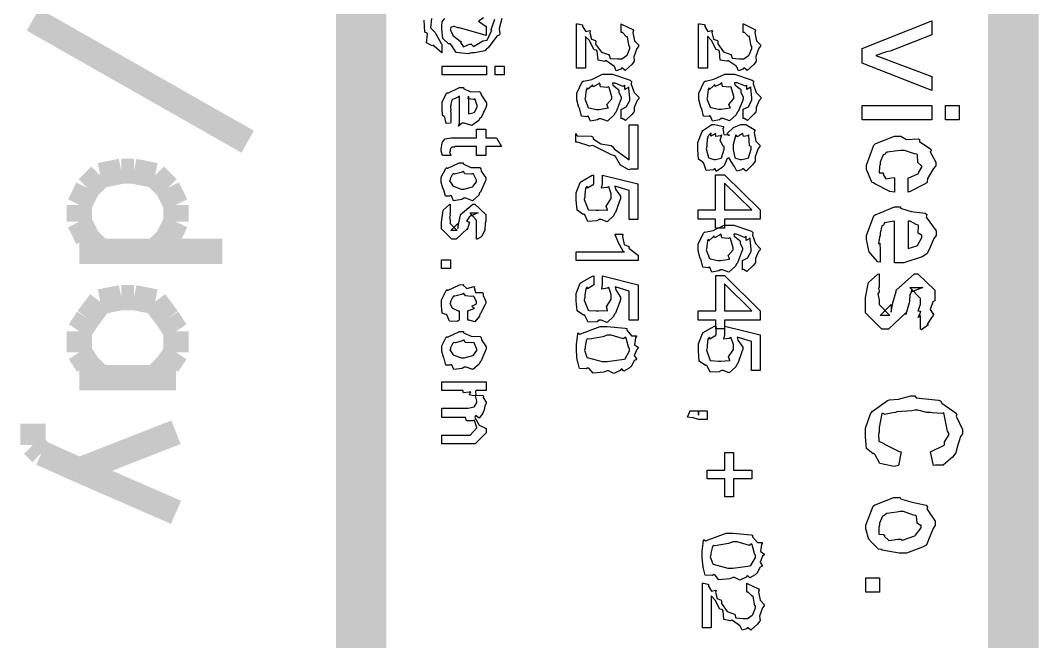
# Model space of a CAD drawing. Extents: x 0.1 to 11.6, y 0.3 to 16.3.
# Drawn here: x 1.46 to 1.8634, y 0.7971 to 1.043 of the extents above; entities that cross this region are included whole.
import ezdxf

# ---------------------------------------------------------------- set-up
doc = ezdxf.new("R2010")
doc.units = 0
doc.layers.get('0').update_dxf_attribs({"linetype": 'CONTINUOUS'})

msp = doc.modelspace()

# ---------------------------------------------------------------- linework, layer by layer
at = {"color": 0}
for points, const_width in [([(1.595, 0.520019), (1.595, 4.17665)], 0.02), ([(1.85335, 0.501682), (1.85335, 4.17665)], 0.02), ([(1.55003, 0.995008), (1.465, 1.04335)], 0.01), ([(1.5, 0.983344), (1.49164, 0.981663)], 0.01), ([(1.50499, 0.983344), (1.5, 0.983344)], 0.01), ([(1.51335, 0.981663), (1.50499, 0.983344)], 0.01), ([(1.49164, 0.981663), (1.48665, 0.976671)], 0.01), ([(1.51833, 0.976671), (1.51335, 0.981663)], 0.01), ([(1.48665, 0.976671), (1.48335, 0.969997)], 0.01), ([(1.52165, 0.969997), (1.51833, 0.976671)], 0.01), ([(1.48335, 0.969997), (1.48335, 0.963325)], 0.01), ([(1.52165, 0.963325), (1.52165, 0.969997)], 0.01), ([(1.48335, 0.963325), (1.48665, 0.956651)], 0.01), ([(1.51833, 0.956651), (1.52165, 0.963325)], 0.01), ([(1.48665, 0.956651), (1.49164, 0.95166)], 0.01), ([(1.51335, 0.95166), (1.51833, 0.956651)], 0.01), ([(1.53999, 0.95166), (1.48335, 0.95166)], 0.01), ([(1.49164, 0.93164), (1.48665, 0.925022)], 0.01), ([(1.5, 0.933322), (1.49164, 0.93164)], 0.01), ([(1.50499, 0.933322), (1.5, 0.933322)], 0.01), ([(1.51335, 0.93164), (1.50499, 0.933322)], 0.01), ([(1.51833, 0.925022), (1.51335, 0.93164)], 0.01), ([(1.48665, 0.925022), (1.48335, 0.919976)], 0.01), ([(1.52165, 0.919976), (1.51833, 0.925022)], 0.01), ([(1.48335, 0.919976), (1.48335, 0.911675)], 0.01), ([(1.52165, 0.911675), (1.52165, 0.919976)], 0.01), ([(1.48335, 0.911675), (1.48665, 0.906685)], 0.01), ([(1.51833, 0.906685), (1.52165, 0.911675)], 0.01), ([(1.48665, 0.906685), (1.49164, 0.901639)], 0.01), ([(1.51335, 0.901639), (1.51833, 0.906685)], 0.01), ([(1.52165, 0.901639), (1.48335, 0.901639)], 0.01), ([(1.465, 0.875), (1.465, 0.883356)], 0.01), ([(1.52165, 0.879992), (1.48335, 0.865018)], 0.01), ([(1.46832, 0.87169), (1.465, 0.875)], 0.01), ([(1.48335, 0.865018), (1.46832, 0.87169)], 0.01), ([(1.52165, 0.848307), (1.48335, 0.865018)], 0.01)]:
    msp.add_lwpolyline(points, dxfattribs=dict(at, const_width=const_width))
for points in [[(1.62283, 1.04378), (1.62244, 1.04004), (1.62435, 1.03825), (1.62457, 1.03776), (1.62451, 1.03776), (1.62668, 1.03385), (1.62696, 1.03364), (1.62696, 1.03017), (1.62696, 1.03017), (1.62392, 1.03288), (1.62369, 1.0332), (1.62315, 1.03299), (1.62082, 1.03418), (1.62121, 1.03754), (1.6211, 1.03798), (1.62022, 1.03841), (1.62001, 1.04313)], [(1.65076, 1.04373), (1.64968, 1.03988), (1.64996, 1.03782), (1.64974, 1.03733), (1.64871, 1.03678), (1.64529, 1.03223), (1.64475, 1.0319), (1.64393, 1.03093), (1.63997, 1.03017), (1.63867, 1.03017), (1.63732, 1.02979), (1.63265, 1.03028), (1.63081, 1.03326), (1.63021, 1.03385), (1.62978, 1.03369), (1.62733, 1.03586), (1.62696, 1.03961), (1.62696, 1.0408), (1.62696, 1.0408), (1.62711, 1.04264), (1.62717, 1.04275), (1.62717, 1.04275), (1.62815, 1.04378)], [(1.64339, 1.04411), (1.64171, 1.04286), (1.6415, 1.04275), (1.64453, 1.04058), (1.64453, 1.03711), (1.6339, 1.04015), (1.63331, 1.04009), (1.63194, 1.04058), (1.63151, 1.04058), (1.63129, 1.04047), (1.63069, 1.04042), (1.63064, 1.04037), (1.63049, 1.04026), (1.63043, 1.03972), (1.63043, 1.0395), (1.63026, 1.03933), (1.63113, 1.03754), (1.63129, 1.03733), (1.63118, 1.03716), (1.63422, 1.03488), (1.63456, 1.03472), (1.63439, 1.03429), (1.63558, 1.03255), (1.63786, 1.03364), (1.63867, 1.03364), (1.63861, 1.03358), (1.63949, 1.03272), (1.64285, 1.03472), (1.64324, 1.03494), (1.64324, 1.03494), (1.64486, 1.03521), (1.64649, 1.03863), (1.64671, 1.03906), (1.64643, 1.03939), (1.648, 1.04357)]]:
    msp.add_lwpolyline(points, dxfattribs=at)
for points in [[(1.68381, 1.02409), (1.68033, 1.02409), (1.68033, 1.04167), (1.68093, 1.04167), (1.68251, 1.04134), (1.68272, 1.04123), (1.68272, 1.04058), (1.68403, 1.03858), (1.6856, 1.03901), (1.68576, 1.03885), (1.6856, 1.03814), (1.68625, 1.03559), (1.68782, 1.03505), (1.68793, 1.03472), (1.68788, 1.03369), (1.69015, 1.03049), (1.69303, 1.02952), (1.69336, 1.0293), (1.69325, 1.0293), (1.69357, 1.028), (1.6965, 1.02778), (1.69749, 1.02778), (1.69819, 1.02778), (1.70008, 1.02908), (1.70031, 1.0293), (1.70031, 1.0293), (1.70139, 1.0319), (1.70139, 1.03277), (1.70111, 1.03277), (1.70047, 1.03646), (1.70031, 1.03668), (1.70008, 1.03657), (1.69846, 1.0382), (1.69792, 1.0382), (1.69792, 1.04167), (1.69814, 1.04161), (1.70258, 1.03944), (1.7029, 1.03906), (1.70264, 1.0382), (1.70324, 1.03494), (1.70486, 1.03331), (1.70486, 1.03277), (1.70415, 1.03196), (1.70301, 1.02865), (1.70318, 1.02686), (1.7029, 1.02648), (1.70221, 1.02556), (1.6996, 1.02317), (1.69846, 1.02409), (1.69814, 1.02409), (1.69781, 1.02371), (1.69607, 1.02306), (1.69532, 1.02485), (1.6951, 1.02496), (1.6951, 1.02496), (1.69233, 1.02691), (1.69206, 1.02713), (1.69151, 1.0268), (1.68881, 1.02729), (1.68853, 1.03082), (1.68815, 1.03125), (1.68728, 1.03141), (1.68544, 1.03499), (1.68533, 1.03516), (1.68528, 1.03516), (1.68392, 1.03657), (1.68381, 1.03668), (1.68381, 1.02409)], [(1.73215, 1.02414), (1.72868, 1.02414), (1.72868, 1.04172), (1.72928, 1.04172), (1.73085, 1.04139), (1.73107, 1.04128), (1.73107, 1.04063), (1.73236, 1.03863), (1.73394, 1.03906), (1.7341, 1.0389), (1.73394, 1.03819), (1.7346, 1.03564), (1.73617, 1.0351), (1.73628, 1.03478), (1.73622, 1.03375), (1.7385, 1.03054), (1.74137, 1.02957), (1.74169, 1.02935), (1.7416, 1.02935), (1.74192, 1.02805), (1.74485, 1.02783), (1.74582, 1.02783), (1.74653, 1.02783), (1.74843, 1.02913), (1.74864, 1.02935), (1.74864, 1.02935), (1.74972, 1.03196), (1.74972, 1.03283), (1.74946, 1.03282), (1.74881, 1.03651), (1.74864, 1.03673), (1.74843, 1.03662), (1.74681, 1.03825), (1.74625, 1.03825), (1.74625, 1.04172), (1.74647, 1.04167), (1.75092, 1.03949), (1.75125, 1.03912), (1.75097, 1.03825), (1.75157, 1.03499), (1.75319, 1.03337), (1.75319, 1.03282), (1.7525, 1.03201), (1.75136, 1.0287), (1.75151, 1.02691), (1.75125, 1.02653), (1.75054, 1.02561), (1.74794, 1.02322), (1.74681, 1.02414), (1.74647, 1.02414), (1.74615, 1.02376), (1.74442, 1.02311), (1.74365, 1.0249), (1.74343, 1.02501), (1.74343, 1.02501), (1.74067, 1.02696), (1.7404, 1.02718), (1.73986, 1.02686), (1.73714, 1.02734), (1.73688, 1.03087), (1.73649, 1.03131), (1.73562, 1.03147), (1.73378, 1.03505), (1.73367, 1.03521), (1.73361, 1.03521), (1.73226, 1.03662), (1.73215, 1.03673), (1.73215, 1.02414)], [(1.79346, 1.03195), (1.82101, 1.0428), (1.82101, 1.03738), (1.80453, 1.03087), (1.80311, 1.0306), (1.79932, 1.0293), (1.79889, 1.02913), (1.79889, 1.02913), (1.80354, 1.0274), (1.8041, 1.02718), (1.82101, 1.02089), (1.82101, 1.01524), (1.79346, 1.02609), (1.79346, 1.03195)], [(1.62706, 1.0249), (1.64464, 1.0249), (1.64464, 1.02143), (1.62706, 1.02143), (1.62706, 1.0249)], [(1.64811, 1.0249), (1.65158, 1.0249), (1.65158, 1.02143), (1.64811, 1.02143), (1.64811, 1.0249)], [(1.69797, 1.00412), (1.69797, 1.00781), (1.69797, 1.00781), (1.70003, 1.00879), (1.70014, 1.0089), (1.70008, 1.00895), (1.70144, 1.01139), (1.70144, 1.01215), (1.70144, 1.01215), (1.70107, 1.01622), (1.70101, 1.01671), (1.70068, 1.01638), (1.69938, 1.01568), (1.69943, 1.01725), (1.69928, 1.01736), (1.69883, 1.01693), (1.69558, 1.01823), (1.6945, 1.01823), (1.69467, 1.01742), (1.69694, 1.01573), (1.6971, 1.01541), (1.697, 1.01459), (1.69797, 1.01264), (1.69797, 1.01194), (1.69764, 1.01107), (1.69596, 1.00689), (1.69558, 1.00651), (1.69521, 1.00559), (1.6926, 1.0032), (1.6901, 1.00412), (1.68929, 1.00412), (1.68858, 1.00363), (1.68582, 1.00315), (1.68506, 1.00505), (1.68474, 1.00521), (1.6844, 1.00488), (1.68224, 1.0051), (1.68164, 1.00792), (1.68147, 1.00825), (1.68121, 1.00857), (1.68039, 1.01161), (1.68039, 1.01259), (1.68039, 1.01422), (1.68257, 1.01866), (1.683, 1.0191), (1.68306, 1.01894), (1.68631, 1.01969), (1.69065, 1.0217), (1.69211, 1.0217), (1.69461, 1.0217), (1.70156, 1.01937), (1.7021, 1.01888), (1.70193, 1.01785), (1.70318, 1.01449), (1.70492, 1.01259), (1.70492, 1.01194), (1.70426, 1.01128), (1.70307, 1.00852), (1.70318, 1.007), (1.70296, 1.00673), (1.70226, 1.00581), (1.69971, 1.00342), (1.69835, 1.00418), (1.69797, 1.00412)], [(1.74631, 1.00418), (1.74631, 1.00787), (1.74631, 1.00787), (1.74838, 1.00884), (1.74849, 1.00895), (1.74843, 1.00901), (1.74978, 1.01145), (1.74978, 1.01221), (1.74978, 1.01221), (1.7494, 1.01628), (1.74935, 1.01676), (1.74903, 1.01644), (1.74772, 1.01573), (1.74778, 1.01731), (1.74761, 1.01742), (1.74718, 1.01698), (1.74393, 1.01828), (1.74283, 1.01828), (1.743, 1.01747), (1.74528, 1.01579), (1.74544, 1.01546), (1.74533, 1.01465), (1.74631, 1.01269), (1.74631, 1.01199), (1.74599, 1.01112), (1.74431, 1.00694), (1.74393, 1.00657), (1.74354, 1.00564), (1.74094, 1.00326), (1.73844, 1.00418), (1.73763, 1.00418), (1.73693, 1.00369), (1.73415, 1.0032), (1.7334, 1.0051), (1.73307, 1.00526), (1.73275, 1.00494), (1.73058, 1.00516), (1.72999, 1.00797), (1.72982, 1.0083), (1.72954, 1.00863), (1.72874, 1.01167), (1.72874, 1.01264), (1.72874, 1.01427), (1.7309, 1.01872), (1.73133, 1.01915), (1.73139, 1.01899), (1.73465, 1.01975), (1.73899, 1.02176), (1.74046, 1.02175), (1.74294, 1.02176), (1.74989, 1.01942), (1.75043, 1.01893), (1.75028, 1.0179), (1.75151, 1.01454), (1.75325, 1.01264), (1.75325, 1.01199), (1.75261, 1.01134), (1.75142, 1.00857), (1.75151, 1.00705), (1.75131, 1.00678), (1.7506, 1.00586), (1.74804, 1.00347), (1.74669, 1.00423), (1.74631, 1.00418)], [(1.63053, 1.00608), (1.63053, 1.0026), (1.63032, 1.00233), (1.62864, 1.00228), (1.6281, 1.00472), (1.62793, 1.00499), (1.62793, 1.00499), (1.62717, 1.00537), (1.62706, 1.00836), (1.62706, 1.00933), (1.62706, 1.01063), (1.62885, 1.01422), (1.62924, 1.01454), (1.62939, 1.01427), (1.63396, 1.01649), (1.63553, 1.01649), (1.63553, 1.01606), (1.63829, 1.0147), (1.64182, 1.01487), (1.64225, 1.01454), (1.64253, 1.01351), (1.64464, 1.01042), (1.64464, 1.00933), (1.64432, 1.00857), (1.64247, 1.00466), (1.64204, 1.00434), (1.64165, 1.00347), (1.63878, 1.00141), (1.63585, 1.00239), (1.63487, 1.00239), (1.63456, 1.00206), (1.63351, 1.00114), (1.634, 1.00239), (1.634, 1.00239), (1.634, 1.01302), (1.63346, 1.01264), (1.63157, 1.01183), (1.6314, 1.01193), (1.6314, 1.01193), (1.63097, 1.01145), (1.63053, 1.00987), (1.63053, 1.00933), (1.63032, 1.00901), (1.63053, 1.00738), (1.63053, 1.00738), (1.63038, 1.00727), (1.63053, 1.00608), (1.63053, 1.00608)], [(1.68951, 1.01823), (1.68892, 1.0178), (1.68685, 1.01677), (1.68668, 1.01758), (1.68668, 1.01758), (1.68625, 1.01704), (1.68468, 1.01563), (1.68451, 1.01628), (1.68451, 1.01628), (1.68408, 1.01557), (1.68386, 1.01351), (1.68386, 1.0128), (1.6836, 1.01193), (1.68494, 1.00857), (1.68517, 1.00847), (1.68517, 1.00847), (1.68826, 1.00781), (1.68929, 1.00781), (1.68929, 1.00781), (1.69276, 1.00836), (1.69299, 1.00846), (1.69282, 1.00846), (1.69233, 1.00971), (1.69428, 1.01204), (1.69428, 1.0128), (1.69428, 1.0128), (1.69319, 1.01649), (1.69299, 1.01671), (1.69228, 1.01649), (1.68983, 1.01677), (1.68956, 1.01823), (1.68951, 1.01823)], [(1.73785, 1.01828), (1.73725, 1.01785), (1.73519, 1.01682), (1.73503, 1.01763), (1.73503, 1.01763), (1.7346, 1.01709), (1.73301, 1.01568), (1.73286, 1.01633), (1.73286, 1.01633), (1.73242, 1.01563), (1.73221, 1.01357), (1.73221, 1.01286), (1.73193, 1.01199), (1.73329, 1.00863), (1.73351, 1.00852), (1.73351, 1.00852), (1.7366, 1.00787), (1.73763, 1.00787), (1.73763, 1.00787), (1.7411, 1.00841), (1.74132, 1.00852), (1.74115, 1.00852), (1.74067, 1.00977), (1.74263, 1.0121), (1.74263, 1.01286), (1.74263, 1.01286), (1.74154, 1.01655), (1.74132, 1.01676), (1.74061, 1.01655), (1.73817, 1.01682), (1.7379, 1.01828), (1.73785, 1.01828)], [(1.63747, 1.01302), (1.63747, 1.00608), (1.63747, 1.00608), (1.63971, 1.00662), (1.63986, 1.00673), (1.63986, 1.00673), (1.64094, 1.00868), (1.64094, 1.00933), (1.64094, 1.00933), (1.64019, 1.01178), (1.64008, 1.01193), (1.63943, 1.01178), (1.63732, 1.01194), (1.63747, 1.01302), (1.63747, 1.01302)], [(1.79346, 1.00933), (1.82101, 1.00933), (1.82101, 1.00369), (1.79346, 1.00369), (1.79346, 1.00933)], [(1.82644, 1.00933), (1.83188, 1.00933), (1.83188, 1.00369), (1.82644, 1.00369), (1.82644, 1.00933)], [(1.70111, 1.00174), (1.70458, 1.00173), (1.70458, 0.984157), (1.70176, 0.984157), (1.70096, 0.983886), (1.69775, 0.985678), (1.69569, 0.989147), (1.69504, 0.989582), (1.69422, 0.989854), (1.68728, 0.993271), (1.68658, 0.99349), (1.68554, 0.993218), (1.68067, 0.994792), (1.68007, 0.994792), (1.68007, 0.998264), (1.6805, 0.997394), (1.68614, 0.997179), (1.68679, 0.996963), (1.68685, 0.996203), (1.68994, 0.99414), (1.69396, 0.993487), (1.69461, 0.993057), (1.69521, 0.992189), (1.70068, 0.988279), (1.70111, 0.987847), (1.70111, 1.00174)], [(1.74078, 0.997506), (1.74067, 0.997506), (1.74001, 0.998265), (1.74251, 1.0006), (1.74274, 1.00076), (1.74274, 1.00076), (1.74533, 1.00185), (1.74621, 1.00184), (1.7474, 1.00185), (1.75065, 0.999893), (1.75097, 0.99946), (1.75071, 0.998537), (1.75131, 0.995283), (1.75293, 0.993707), (1.75293, 0.993164), (1.75222, 0.992351), (1.75103, 0.98904), (1.75103, 0.98725), (1.75076, 0.986872), (1.75006, 0.985894), (1.7475, 0.983346), (1.74636, 0.984268), (1.74599, 0.984268), (1.74567, 0.983889), (1.74382, 0.983292), (1.74294, 0.98519), (1.74274, 0.985353), (1.74274, 0.985353), (1.74089, 0.988283), (1.74078, 0.988608), (1.74001, 0.988392), (1.73882, 0.985571), (1.73861, 0.985353), (1.73796, 0.984757), (1.73568, 0.983182), (1.73525, 0.984267), (1.73514, 0.984267), (1.73454, 0.983832), (1.73167, 0.983671), (1.73068, 0.986439), (1.73036, 0.986872), (1.73036, 0.986872), (1.72862, 0.988065), (1.7284, 0.991918), (1.7284, 0.993165), (1.7284, 0.994738), (1.73004, 0.999079), (1.73036, 0.99946), (1.73036, 0.99946), (1.73394, 1.00185), (1.73514, 1.00185), (1.73514, 1.00185), (1.73839, 1.00098), (1.73861, 1.00076), (1.73828, 1.00022), (1.73861, 0.997832), (1.74072, 0.997724), (1.74078, 0.997506)], [(1.63064, 0.989583), (1.62717, 0.989583), (1.62717, 0.989583), (1.62674, 0.991374), (1.62674, 0.991971), (1.62674, 0.991971), (1.62706, 0.994628), (1.62717, 0.994792), (1.62717, 0.994792), (1.62815, 0.996039), (1.62825, 0.996094), (1.62825, 0.996094), (1.63069, 0.996528), (1.63151, 0.996528), (1.64063, 0.996526), (1.64063, 0.999999), (1.64432, 1), (1.64432, 0.996528), (1.64865, 0.996528), (1.65061, 0.993056), (1.64432, 0.993056), (1.64432, 0.989583), (1.64063, 0.989582), (1.64063, 0.993054), (1.63217, 0.993056), (1.63194, 0.992893), (1.63092, 0.992893), (1.63086, 0.992839), (1.63075, 0.992676), (1.63043, 0.992296), (1.63043, 0.992188), (1.63026, 0.991971), (1.63021, 0.991318), (1.63021, 0.991101), (1.63004, 0.990883), (1.63053, 0.989746), (1.63064, 0.989583)], [(1.73535, 0.998372), (1.73503, 0.997994), (1.73356, 0.997181), (1.73367, 0.998589), (1.73361, 0.998589), (1.73329, 0.998156), (1.73215, 0.99691), (1.73232, 0.996692), (1.73232, 0.996637), (1.73199, 0.995878), (1.73188, 0.993871), (1.73188, 0.993165), (1.73161, 0.992189), (1.73258, 0.988717), (1.73275, 0.988607), (1.73275, 0.988607), (1.73469, 0.987956), (1.73535, 0.987957), (1.73535, 0.987957), (1.73757, 0.988499), (1.73774, 0.988608), (1.73774, 0.988608), (1.73882, 0.992026), (1.73882, 0.993165), (1.73828, 0.993329), (1.73719, 0.995607), (1.73785, 0.997669), (1.73774, 0.997724), (1.73731, 0.997397), (1.73551, 0.997018), (1.73535, 0.998372), (1.73535, 0.998372)], [(1.74599, 0.998374), (1.74567, 0.99794), (1.74408, 0.99691), (1.74338, 0.997775), (1.74338, 0.997721), (1.74311, 0.996801), (1.74229, 0.993924), (1.74229, 0.992947), (1.74229, 0.991863), (1.743, 0.988717), (1.74317, 0.988608), (1.74328, 0.988444), (1.74511, 0.987956), (1.74576, 0.987957), (1.74576, 0.987957), (1.74815, 0.988499), (1.74838, 0.988608), (1.74838, 0.988608), (1.74946, 0.992026), (1.74946, 0.993165), (1.74886, 0.993383), (1.74854, 0.997614), (1.74838, 0.997724), (1.74804, 0.997396), (1.74642, 0.997018), (1.7461, 0.998372), (1.74599, 0.998374)], [(1.80621, 0.98074), (1.80621, 0.975097), (1.80442, 0.975258), (1.79844, 0.978351), (1.79796, 0.978785), (1.79725, 0.978949), (1.79514, 0.984047), (1.79514, 0.985732), (1.79514, 0.985732), (1.79801, 0.99365), (1.79861, 0.994197), (1.79889, 0.994249), (1.80632, 0.997232), (1.80881, 0.997233), (1.80881, 0.997233), (1.81099, 0.995875), (1.81565, 0.996149), (1.81619, 0.995931), (1.81614, 0.995115), (1.82069, 0.992078), (1.82096, 0.991589), (1.82042, 0.991049), (1.82269, 0.986925), (1.82269, 0.985514), (1.82167, 0.984429), (1.81928, 0.980469), (1.81922, 0.979113), (1.81901, 0.978785), (1.81782, 0.978025), (1.8125, 0.975261), (1.81164, 0.975097), (1.81164, 0.98074), (1.81168, 0.980632), (1.81554, 0.98226), (1.81575, 0.982475), (1.81575, 0.982475), (1.81586, 0.982964), (1.81706, 0.984915), (1.81706, 0.985513), (1.81689, 0.985458), (1.81554, 0.986762), (1.81543, 0.9898), (1.81511, 0.990072), (1.81424, 0.990236), (1.81017, 0.991589), (1.80881, 0.99159), (1.8074, 0.991428), (1.80333, 0.990883), (1.80274, 0.990289), (1.80251, 0.990072), (1.80176, 0.9898), (1.80057, 0.986925), (1.80057, 0.985949), (1.80029, 0.985188), (1.80018, 0.982639), (1.80165, 0.982693), (1.80186, 0.982475), (1.80171, 0.982096), (1.80285, 0.98036), (1.80572, 0.980794), (1.80621, 0.98074)], [(1.63542, 0.986708), (1.63542, 0.986219), (1.6384, 0.984864), (1.64199, 0.984754), (1.64236, 0.984321), (1.64253, 0.983397), (1.64432, 0.980686), (1.64432, 0.979764), (1.64399, 0.979004), (1.64231, 0.9751), (1.64193, 0.974774), (1.6416, 0.973849), (1.63906, 0.971625), (1.63644, 0.972601), (1.63564, 0.972601), (1.63482, 0.972113), (1.63157, 0.971625), (1.63075, 0.973525), (1.63043, 0.973689), (1.63021, 0.973415), (1.62836, 0.973415), (1.62776, 0.976019), (1.62761, 0.976292), (1.62739, 0.976563), (1.62674, 0.979004), (1.62674, 0.979764), (1.62674, 0.981011), (1.62853, 0.984429), (1.6289, 0.984754), (1.62907, 0.984429), (1.63379, 0.986708), (1.63542, 0.986708)], [(1.63542, 0.983236), (1.6346, 0.982856), (1.632, 0.982203), (1.63157, 0.982422), (1.63151, 0.982368), (1.63103, 0.981878), (1.63021, 0.980306), (1.63021, 0.979764), (1.62999, 0.979492), (1.63129, 0.97754), (1.63151, 0.977376), (1.63151, 0.977376), (1.6346, 0.976292), (1.63564, 0.976292), (1.63564, 0.976292), (1.63911, 0.977215), (1.63932, 0.977376), (1.63932, 0.977376), (1.64063, 0.979167), (1.64063, 0.979761), (1.64063, 0.979761), (1.63954, 0.982206), (1.63932, 0.982369), (1.63857, 0.982206), (1.63607, 0.982314), (1.63558, 0.983236), (1.63542, 0.983236)], [(1.68707, 0.981769), (1.68707, 0.978299), (1.68658, 0.977808), (1.68463, 0.976617), (1.68446, 0.977429), (1.68446, 0.977429), (1.68392, 0.976617), (1.6836, 0.974174), (1.6836, 0.973306), (1.68332, 0.972164), (1.68485, 0.968153), (1.68511, 0.968097), (1.68511, 0.968097), (1.68804, 0.967881), (1.68901, 0.967879), (1.68901, 0.967879), (1.69249, 0.968097), (1.69271, 0.968097), (1.69254, 0.968097), (1.69206, 0.969563), (1.69401, 0.972546), (1.69401, 0.973522), (1.69401, 0.974445), (1.69308, 0.977157), (1.69293, 0.977212), (1.69233, 0.976886), (1.69026, 0.97656), (1.6906, 0.978299), (1.69054, 0.978299), (1.69054, 0.981769), (1.70464, 0.978297), (1.70464, 0.964192), (1.70117, 0.964193), (1.70117, 0.975693), (1.69553, 0.977431), (1.69575, 0.976233), (1.69769, 0.973414), (1.69769, 0.972438), (1.69737, 0.971515), (1.69569, 0.967013), (1.69531, 0.966581), (1.69493, 0.965654), (1.69239, 0.963271), (1.69, 0.964192), (1.68924, 0.964192), (1.68838, 0.96365), (1.68479, 0.963486), (1.6836, 0.966036), (1.68317, 0.966361), (1.68294, 0.966199), (1.6805, 0.967879), (1.68013, 0.971949), (1.68013, 0.973306), (1.68013, 0.974772), (1.68175, 0.978842), (1.68207, 0.979167), (1.68207, 0.979167), (1.68653, 0.981717), (1.68707, 0.981769)], [(1.72846, 0.96799), (1.7354, 0.96799), (1.7354, 0.981879), (1.73887, 0.981879), (1.75299, 0.967989), (1.75299, 0.964301), (1.73887, 0.964303), (1.73887, 0.960829), (1.7354, 0.960829), (1.7354, 0.964303), (1.72846, 0.964301), (1.72846, 0.96799)], [(1.73887, 0.96799), (1.74972, 0.96799), (1.73887, 0.978626), (1.73887, 0.96799)], [(1.63026, 0.970269), (1.63026, 0.966796), (1.63015, 0.966576), (1.63026, 0.965929), (1.63026, 0.965713), (1.63004, 0.965169), (1.63026, 0.96365), (1.63026, 0.963108), (1.63026, 0.962672), (1.63308, 0.959849), (1.632, 0.959849), (1.63049, 0.959851), (1.63331, 0.962672), (1.63331, 0.960719), (1.63374, 0.96289), (1.63439, 0.965929), (1.63439, 0.966146), (1.63917, 0.970269), (1.64003, 0.970269), (1.64437, 0.966144), (1.64437, 0.96354), (1.6441, 0.962728), (1.64399, 0.960124), (1.64393, 0.959853), (1.64356, 0.959308), (1.64274, 0.957572), (1.64264, 0.957464), (1.64236, 0.957249), (1.6409, 0.956435), (1.64068, 0.956379), (1.64068, 0.959851), (1.64068, 0.959851), (1.64068, 0.960664), (1.64068, 0.960935), (1.64068, 0.960935), (1.64068, 0.962726), (1.64068, 0.963324), (1.64068, 0.963974), (1.63807, 0.966797), (1.63938, 0.966797), (1.64133, 0.966797), (1.63851, 0.965713), (1.63851, 0.966146), (1.63829, 0.965494), (1.63781, 0.965111), (1.63672, 0.963594), (1.63786, 0.96316), (1.63786, 0.963106), (1.63699, 0.960069), (1.63699, 0.960501), (1.63265, 0.956381), (1.63243, 0.956381), (1.63092, 0.956381), (1.62679, 0.960501), (1.62679, 0.963108), (1.62679, 0.963108), (1.6275, 0.967828), (1.62765, 0.968097), (1.62765, 0.968097), (1.62993, 0.970213), (1.63026, 0.970269)], [(1.80063, 0.952689), (1.80063, 0.947265), (1.79969, 0.947426), (1.79671, 0.950738), (1.7965, 0.951171), (1.79617, 0.951281), (1.79519, 0.956269), (1.79519, 0.957897), (1.79519, 0.957897), (1.79807, 0.965656), (1.79867, 0.966146), (1.79899, 0.966199), (1.80621, 0.969182), (1.80865, 0.969182), (1.80865, 0.968749), (1.81287, 0.967392), (1.81842, 0.966686), (1.81907, 0.966146), (1.81885, 0.965168), (1.82275, 0.959744), (1.82275, 0.957897), (1.82189, 0.95665), (1.81999, 0.952364), (1.81907, 0.950683), (1.81862, 0.950303), (1.81717, 0.949486), (1.80994, 0.947049), (1.80757, 0.947049), (1.80724, 0.947047), (1.80647, 0.947049), (1.80626, 0.947047), (1.80626, 0.96354), (1.80528, 0.963432), (1.80236, 0.962835), (1.80203, 0.962183), (1.80192, 0.962021), (1.80122, 0.961696), (1.80063, 0.958876), (1.80063, 0.9579), (1.80035, 0.957192), (1.79992, 0.954753), (1.80063, 0.954699), (1.80063, 0.954644), (1.8004, 0.954263), (1.80063, 0.952689), (1.80063, 0.952689)], [(1.74604, 0.944336), (1.74604, 0.948024), (1.74604, 0.948024), (1.7481, 0.949), (1.74821, 0.949108), (1.74815, 0.949162), (1.74951, 0.951606), (1.74951, 0.952365), (1.74951, 0.952365), (1.74914, 0.956433), (1.74908, 0.956921), (1.74875, 0.956597), (1.74744, 0.955892), (1.7475, 0.957465), (1.74735, 0.957574), (1.7469, 0.95714), (1.74365, 0.958442), (1.74257, 0.958442), (1.74274, 0.957626), (1.74501, 0.955946), (1.74517, 0.95562), (1.74507, 0.954807), (1.74604, 0.952854), (1.74604, 0.952149), (1.74571, 0.951281), (1.74403, 0.947103), (1.74365, 0.946724), (1.74328, 0.945799), (1.74067, 0.943412), (1.73817, 0.944336), (1.73736, 0.944336), (1.73665, 0.943844), (1.73389, 0.94336), (1.73313, 0.945258), (1.73281, 0.945419), (1.73247, 0.945096), (1.73031, 0.945313), (1.72971, 0.948132), (1.72954, 0.94846), (1.72928, 0.948785), (1.72846, 0.951824), (1.72846, 0.952797), (1.72846, 0.954425), (1.73063, 0.958876), (1.73107, 0.95931), (1.73112, 0.959147), (1.73438, 0.959907), (1.73872, 0.961912), (1.74018, 0.961912), (1.74268, 0.961912), (1.74963, 0.959581), (1.75017, 0.959092), (1.75, 0.95806), (1.75125, 0.954699), (1.75299, 0.952797), (1.75299, 0.952147), (1.75233, 0.951497), (1.75114, 0.948729), (1.75125, 0.947211), (1.75103, 0.946939), (1.75032, 0.946018), (1.74778, 0.943631), (1.74642, 0.944389), (1.74604, 0.944336)], [(1.81168, 0.96354), (1.81168, 0.952689), (1.81168, 0.952689), (1.81515, 0.953829), (1.81538, 0.953992), (1.81538, 0.953992), (1.81711, 0.957083), (1.81711, 0.958115), (1.817, 0.95806), (1.81569, 0.95882), (1.81581, 0.96175), (1.8156, 0.962021), (1.81478, 0.962183), (1.81244, 0.963542), (1.81168, 0.96354)], [(1.68018, 0.947971), (1.68018, 0.951442), (1.69928, 0.951443), (1.69889, 0.951388), (1.69726, 0.954372), (1.6971, 0.954699), (1.6971, 0.954699), (1.69564, 0.958117), (1.69558, 0.958387), (1.69863, 0.958386), (1.69846, 0.957465), (1.69922, 0.954318), (1.70096, 0.95356), (1.70122, 0.953179), (1.70107, 0.952854), (1.70437, 0.950303), (1.70469, 0.950139), (1.70469, 0.947969), (1.68018, 0.947971)], [(1.73757, 0.95844), (1.73699, 0.958008), (1.73492, 0.956975), (1.73475, 0.957789), (1.73475, 0.957789), (1.73432, 0.957249), (1.73275, 0.955836), (1.73258, 0.956489), (1.73258, 0.956489), (1.73215, 0.955783), (1.73193, 0.953722), (1.73193, 0.953015), (1.73167, 0.952149), (1.73301, 0.948785), (1.73324, 0.948676), (1.73324, 0.948676), (1.73633, 0.948024), (1.73736, 0.948024), (1.73736, 0.948024), (1.74083, 0.948568), (1.74104, 0.948676), (1.74089, 0.948676), (1.7404, 0.949922), (1.74235, 0.952256), (1.74235, 0.953015), (1.74235, 0.953015), (1.74126, 0.956706), (1.74104, 0.956922), (1.74035, 0.956704), (1.7379, 0.956975), (1.73763, 0.95844), (1.73757, 0.95844)], [(1.62685, 0.94824), (1.63032, 0.94824), (1.63032, 0.944769), (1.62685, 0.944769), (1.62685, 0.94824)], [(1.68713, 0.941893), (1.68713, 0.938422), (1.68662, 0.937935), (1.68468, 0.93674), (1.68451, 0.937554), (1.68451, 0.937554), (1.68397, 0.93674), (1.68365, 0.934299), (1.68365, 0.933431), (1.68338, 0.93229), (1.6849, 0.928276), (1.68517, 0.928222), (1.68517, 0.928222), (1.6881, 0.928004), (1.68907, 0.928004), (1.68907, 0.928004), (1.69254, 0.928222), (1.69276, 0.928222), (1.6926, 0.928222), (1.69211, 0.929686), (1.69407, 0.932671), (1.69407, 0.933646), (1.69407, 0.934571), (1.69314, 0.937282), (1.69299, 0.937336), (1.69239, 0.937011), (1.69032, 0.936685), (1.69065, 0.938424), (1.6906, 0.938424), (1.6906, 0.941894), (1.70469, 0.938422), (1.70469, 0.924317), (1.70122, 0.924318), (1.70122, 0.935818), (1.69558, 0.937556), (1.69581, 0.936358), (1.69775, 0.933537), (1.69775, 0.932563), (1.69743, 0.93164), (1.69575, 0.927136), (1.69536, 0.926704), (1.69499, 0.925779), (1.69243, 0.923394), (1.69006, 0.924317), (1.68929, 0.924317), (1.68842, 0.923774), (1.68485, 0.923611), (1.68365, 0.926161), (1.68321, 0.926486), (1.683, 0.926324), (1.68056, 0.928004), (1.68018, 0.932075), (1.68018, 0.933431), (1.68018, 0.934896), (1.68181, 0.938965), (1.68212, 0.93929), (1.68212, 0.93929), (1.68658, 0.941842), (1.68713, 0.941893)], [(1.72851, 0.928115), (1.73546, 0.928115), (1.73546, 0.942004), (1.73893, 0.942004), (1.75304, 0.928114), (1.75304, 0.924426), (1.73893, 0.924426), (1.73893, 0.920954), (1.73546, 0.920954), (1.73546, 0.924426), (1.72851, 0.924426), (1.72851, 0.928115)], [(1.80012, 0.942708), (1.80012, 0.937283), (1.79992, 0.93701), (1.80012, 0.935926), (1.80012, 0.935547), (1.79969, 0.934786), (1.80012, 0.932292), (1.80012, 0.931424), (1.80012, 0.930556), (1.80447, 0.926214), (1.80296, 0.926214), (1.80057, 0.926214), (1.8049, 0.930554), (1.8049, 0.927515), (1.80556, 0.931206), (1.80686, 0.935763), (1.80686, 0.936196), (1.81424, 0.942707), (1.81554, 0.942707), (1.82226, 0.936194), (1.82226, 0.932074), (1.8215, 0.931585), (1.82036, 0.928601), (1.82172, 0.926647), (1.82161, 0.926214), (1.8209, 0.925454), (1.81917, 0.922631), (1.81967, 0.922526), (1.81967, 0.922526), (1.81896, 0.922036), (1.81694, 0.920517), (1.81668, 0.920843), (1.81662, 0.920789), (1.81662, 0.926214), (1.8164, 0.925994), (1.8156, 0.925399), (1.81662, 0.927353), (1.81662, 0.92795), (1.81651, 0.927842), (1.8156, 0.92795), (1.81662, 0.930717), (1.81662, 0.931639), (1.81662, 0.932942), (1.81228, 0.937282), (1.81446, 0.937282), (1.81749, 0.937282), (1.81315, 0.935546), (1.81315, 0.936196), (1.81272, 0.935111), (1.81233, 0.934514), (1.81218, 0.931749), (1.81207, 0.931206), (1.81076, 0.926647), (1.81076, 0.927299), (1.80382, 0.920789), (1.80339, 0.920789), (1.80122, 0.920789), (1.79471, 0.927299), (1.79471, 0.931424), (1.79471, 0.933375), (1.79579, 0.9388), (1.79601, 0.939235), (1.79601, 0.939235), (1.79969, 0.942599), (1.80012, 0.942708)], [(1.63379, 0.928006), (1.63379, 0.924318), (1.63308, 0.923882), (1.62993, 0.923993), (1.6289, 0.926432), (1.62858, 0.926704), (1.62853, 0.92665), (1.62706, 0.927085), (1.62685, 0.930067), (1.62685, 0.931046), (1.62685, 0.9324), (1.62864, 0.936143), (1.62901, 0.936469), (1.62918, 0.936142), (1.6339, 0.938422), (1.63553, 0.938424), (1.63542, 0.938207), (1.63683, 0.936956), (1.63976, 0.937715), (1.64008, 0.937556), (1.63981, 0.937282), (1.64031, 0.935332), (1.64313, 0.935275), (1.64333, 0.93495), (1.64328, 0.934082), (1.64442, 0.931803), (1.64442, 0.931044), (1.64393, 0.93034), (1.64225, 0.926976), (1.64204, 0.926704), (1.64182, 0.925888), (1.63997, 0.923719), (1.63781, 0.924425), (1.63726, 0.924318), (1.63726, 0.928006), (1.63726, 0.928006), (1.63971, 0.928981), (1.63986, 0.929089), (1.6396, 0.929144), (1.63883, 0.929903), (1.64074, 0.930771), (1.64074, 0.931044), (1.64074, 0.931747), (1.63965, 0.9337), (1.63943, 0.933865), (1.63867, 0.9337), (1.63629, 0.933974), (1.63569, 0.93495), (1.63553, 0.93495), (1.63471, 0.934572), (1.63211, 0.933864), (1.63167, 0.933919), (1.63162, 0.933865), (1.63113, 0.933375), (1.63032, 0.931806), (1.63032, 0.931263), (1.6301, 0.930987), (1.63103, 0.929251), (1.63118, 0.929089), (1.63118, 0.929089), (1.63346, 0.928061), (1.63379, 0.928006)], [(1.73893, 0.928115), (1.74978, 0.928115), (1.73893, 0.93875), (1.73893, 0.928115)], [(1.63558, 0.919868), (1.63558, 0.919378), (1.63857, 0.918024), (1.64214, 0.917914), (1.64253, 0.917479), (1.64268, 0.916557), (1.64447, 0.913844), (1.64447, 0.912921), (1.64415, 0.912164), (1.64247, 0.908256), (1.64208, 0.907932), (1.64176, 0.907008), (1.63921, 0.904785), (1.63661, 0.905761), (1.63579, 0.90576), (1.63499, 0.905272), (1.63172, 0.904785), (1.63092, 0.906685), (1.63058, 0.906847), (1.63038, 0.906575), (1.62853, 0.906575), (1.62793, 0.909179), (1.62776, 0.909451), (1.62756, 0.909722), (1.6269, 0.912164), (1.6269, 0.912924), (1.6269, 0.914171), (1.62869, 0.917589), (1.62907, 0.917914), (1.62924, 0.917587), (1.63396, 0.919865), (1.63558, 0.919868)], [(1.69239, 0.921929), (1.69239, 0.921929), (1.6996, 0.921224), (1.70019, 0.921062), (1.70019, 0.920357), (1.7021, 0.918187), (1.70404, 0.918187), (1.7041, 0.918025), (1.70367, 0.917372), (1.70329, 0.91466), (1.70475, 0.913629), (1.70475, 0.913249), (1.70415, 0.912763), (1.70318, 0.910429), (1.704, 0.909018), (1.70389, 0.90869), (1.70318, 0.908365), (1.70193, 0.905925), (1.70171, 0.905871), (1.70117, 0.905329), (1.69906, 0.904135), (1.69819, 0.905057), (1.69803, 0.905003), (1.6976, 0.904404), (1.6951, 0.903213), (1.69303, 0.904351), (1.69239, 0.904353), (1.69114, 0.903808), (1.68685, 0.903376), (1.68533, 0.905274), (1.68479, 0.905437), (1.68425, 0.905057), (1.68143, 0.905219), (1.68078, 0.907932), (1.68067, 0.908256), (1.68056, 0.908581), (1.68024, 0.91211), (1.68024, 0.913249), (1.68024, 0.914768), (1.68078, 0.919001), (1.68088, 0.919326), (1.68158, 0.918835), (1.68967, 0.921929), (1.69239, 0.921929)], [(1.73551, 0.922038), (1.73551, 0.918565), (1.73503, 0.918078), (1.73307, 0.916883), (1.73292, 0.917699), (1.73292, 0.917699), (1.73236, 0.916883), (1.73204, 0.914442), (1.73204, 0.913574), (1.73178, 0.912436), (1.73329, 0.908421), (1.73356, 0.908365), (1.73356, 0.908365), (1.73649, 0.908149), (1.73747, 0.908149), (1.73747, 0.908149), (1.74094, 0.908365), (1.74115, 0.908365), (1.741, 0.908365), (1.7405, 0.909829), (1.74246, 0.912813), (1.74246, 0.913789), (1.74246, 0.914714), (1.74154, 0.917425), (1.74137, 0.917481), (1.74078, 0.917157), (1.73871, 0.916831), (1.73904, 0.918567), (1.73899, 0.918567), (1.73899, 0.922038), (1.7531, 0.918565), (1.7531, 0.90446), (1.74963, 0.904461), (1.74963, 0.915963), (1.74397, 0.917699), (1.74419, 0.916504), (1.74615, 0.913681), (1.74615, 0.912706), (1.74582, 0.911783), (1.74414, 0.907281), (1.74376, 0.906847), (1.74338, 0.905925), (1.74083, 0.903538), (1.73844, 0.90446), (1.73768, 0.90446), (1.73682, 0.903919), (1.73324, 0.903754), (1.73204, 0.906304), (1.73161, 0.906629), (1.73139, 0.906468), (1.72894, 0.908147), (1.72857, 0.912218), (1.72857, 0.913574), (1.72857, 0.915039), (1.73019, 0.919108), (1.73053, 0.919433), (1.73053, 0.919433), (1.73497, 0.921985), (1.73551, 0.922038)], [(1.63558, 0.916396), (1.63476, 0.916015), (1.63217, 0.915362), (1.63172, 0.915582), (1.63167, 0.915525), (1.63118, 0.915037), (1.63038, 0.913465), (1.63038, 0.912924), (1.63015, 0.91265), (1.63146, 0.910699), (1.63167, 0.910536), (1.63167, 0.910536), (1.63476, 0.909451), (1.63579, 0.909449), (1.63579, 0.909449), (1.63926, 0.910374), (1.63949, 0.910536), (1.63949, 0.910536), (1.64079, 0.912324), (1.64079, 0.912921), (1.64079, 0.912921), (1.63971, 0.915362), (1.63949, 0.915525), (1.63872, 0.915362), (1.63624, 0.915474), (1.63574, 0.916396), (1.63558, 0.916396)], [(1.69239, 0.918458), (1.69069, 0.917808), (1.68539, 0.916829), (1.68457, 0.91699), (1.68457, 0.916938), (1.68414, 0.916124), (1.68371, 0.914008), (1.68371, 0.913249), (1.68343, 0.912543), (1.6844, 0.909776), (1.68457, 0.90956), (1.68457, 0.90956), (1.69043, 0.90804), (1.69239, 0.90804), (1.69239, 0.90804), (1.69922, 0.908964), (1.69954, 0.909125), (1.69954, 0.909125), (1.70128, 0.912218), (1.70128, 0.91325), (1.70101, 0.91325), (1.69997, 0.917264), (1.69976, 0.917589), (1.69894, 0.916938), (1.69401, 0.918457), (1.69239, 0.918458)], [(1.6269, 0.899957), (1.64447, 0.899957), (1.64447, 0.896483), (1.64057, 0.896483), (1.64031, 0.896324), (1.6404, 0.894696), (1.64318, 0.894532), (1.64339, 0.894313), (1.64333, 0.893718), (1.64447, 0.891928), (1.64447, 0.891276), (1.64415, 0.890843), (1.64356, 0.888453), (1.64339, 0.888236), (1.64318, 0.887535), (1.64171, 0.885633), (1.64057, 0.886554), (1.64035, 0.886501), (1.64008, 0.885796), (1.64176, 0.882757), (1.64447, 0.881508), (1.64447, 0.881075), (1.64447, 0.879772), (1.64014, 0.875435), (1.63861, 0.875432), (1.6269, 0.875435), (1.6269, 0.878907), (1.63688, 0.878904), (1.63818, 0.878907), (1.64079, 0.881726), (1.64079, 0.881943), (1.64079, 0.881943), (1.63986, 0.884601), (1.63971, 0.884765), (1.63906, 0.884494), (1.63667, 0.884494), (1.63633, 0.885851), (1.63624, 0.885851), (1.6269, 0.885851), (1.6269, 0.88954), (1.63732, 0.88954), (1.63732, 0.88954), (1.63976, 0.890081), (1.63992, 0.890189), (1.63992, 0.890189), (1.64079, 0.891818), (1.64079, 0.892361), (1.64079, 0.892361), (1.64025, 0.894371), (1.64014, 0.894532), (1.6396, 0.894476), (1.63781, 0.894856), (1.6384, 0.89605), (1.6384, 0.89605), (1.63775, 0.895832), (1.63558, 0.895617), (1.63525, 0.896485), (1.63514, 0.896485), (1.6269, 0.896485), (1.6269, 0.899957)], [(1.80886, 0.872232), (1.80778, 0.866806), (1.8061, 0.866428), (1.80051, 0.867622), (1.79856, 0.871039), (1.79801, 0.871582), (1.79775, 0.871419), (1.79514, 0.873588), (1.79476, 0.878147), (1.79476, 0.879611), (1.79476, 0.881674), (1.79671, 0.887314), (1.79715, 0.887858), (1.79736, 0.888237), (1.80354, 0.892576), (1.80431, 0.89285), (1.80431, 0.89285), (1.80783, 0.89312), (1.81267, 0.894368), (1.81429, 0.894368), (1.81478, 0.893661), (1.82374, 0.89274), (1.82449, 0.892414), (1.82503, 0.891547), (1.83062, 0.887588), (1.831, 0.88699), (1.83062, 0.886339), (1.83317, 0.881131), (1.83317, 0.879394), (1.83242, 0.878256), (1.83106, 0.874078), (1.83057, 0.871853), (1.83014, 0.871365), (1.82921, 0.870117), (1.82553, 0.866969), (1.82254, 0.867024), (1.82167, 0.866806), (1.82058, 0.872232), (1.82058, 0.872232), (1.82568, 0.874785), (1.82601, 0.875053), (1.82601, 0.876192), (1.82775, 0.878797), (1.82775, 0.879611), (1.82731, 0.880425), (1.82579, 0.887643), (1.82579, 0.887643), (1.82519, 0.887422), (1.82113, 0.88775), (1.82058, 0.887857), (1.81907, 0.887858), (1.81549, 0.888725), (1.81429, 0.888726), (1.8131, 0.88851), (1.80724, 0.888021), (1.80669, 0.887858), (1.80561, 0.887642), (1.80231, 0.88699), (1.80186, 0.887368), (1.80171, 0.887424), (1.80126, 0.887424), (1.80018, 0.88189), (1.80018, 0.880047), (1.79986, 0.879285), (1.80003, 0.876465), (1.80197, 0.875594), (1.80236, 0.875271), (1.80231, 0.875271), (1.80811, 0.872396), (1.80886, 0.872232)], [(1.72862, 0.888456), (1.7321, 0.888457), (1.7321, 0.884985), (1.72862, 0.884985), (1.72862, 0.884985), (1.72656, 0.885744), (1.72646, 0.885853), (1.72601, 0.885688), (1.72424, 0.886011), (1.72521, 0.888183), (1.72515, 0.888453), (1.72862, 0.888456), (1.72862, 0.888131), (1.72862, 0.887426), (1.72862, 0.887154), (1.72862, 0.887046), (1.72862, 0.886721), (1.72862, 0.886721), (1.72862, 0.888456)], [(1.7321, 0.865018), (1.73904, 0.865018), (1.73904, 0.871963), (1.74251, 0.87196), (1.74251, 0.865015), (1.74968, 0.865018), (1.74968, 0.861546), (1.74251, 0.861543), (1.74251, 0.854382), (1.73904, 0.854383), (1.73904, 0.861546), (1.7321, 0.861546), (1.7321, 0.865018)], [(1.80854, 0.854221), (1.8086, 0.853624), (1.81321, 0.852268), (1.81879, 0.851185), (1.81939, 0.850531), (1.81901, 0.849664), (1.82243, 0.844781), (1.82243, 0.843153), (1.82156, 0.841904), (1.81976, 0.837458), (1.81913, 0.835721), (1.81874, 0.835339), (1.81733, 0.834526), (1.81104, 0.832086), (1.80897, 0.832086), (1.80811, 0.832086), (1.80143, 0.833387), (1.80094, 0.833604), (1.79997, 0.833713), (1.79665, 0.837076), (1.79639, 0.837512), (1.79611, 0.837511), (1.79486, 0.841743), (1.79486, 0.843153), (1.79486, 0.843153), (1.79775, 0.850694), (1.79833, 0.851185), (1.79861, 0.851238), (1.80604, 0.854221), (1.80854, 0.854221)], [(1.80854, 0.848579), (1.80718, 0.848415), (1.80317, 0.847875), (1.80246, 0.847278), (1.80225, 0.847061), (1.80149, 0.84679), (1.80029, 0.844075), (1.80029, 0.843153), (1.80003, 0.842393), (1.80007, 0.839626), (1.80192, 0.839518), (1.80225, 0.839249), (1.80214, 0.838921), (1.80399, 0.837183), (1.80757, 0.837728), (1.80875, 0.837728), (1.8094, 0.83724), (1.81429, 0.839032), (1.81461, 0.839246), (1.81461, 0.839246), (1.81679, 0.842176), (1.81679, 0.843153), (1.81662, 0.843044), (1.81521, 0.843967), (1.81494, 0.846843), (1.81461, 0.84706), (1.81381, 0.847221), (1.80985, 0.848579), (1.80854, 0.848579)], [(1.74224, 0.840115), (1.74224, 0.840115), (1.74946, 0.83941), (1.75006, 0.839249), (1.75006, 0.838542), (1.75196, 0.836374), (1.7539, 0.836374), (1.75396, 0.836208), (1.75353, 0.835558), (1.75315, 0.832847), (1.75461, 0.831812), (1.75461, 0.831435), (1.75401, 0.830946), (1.75304, 0.828614), (1.75385, 0.827203), (1.75375, 0.826875), (1.75304, 0.826551), (1.75179, 0.824108), (1.75157, 0.824058), (1.75103, 0.823515), (1.74892, 0.822318), (1.74804, 0.823242), (1.74789, 0.82319), (1.74744, 0.822592), (1.74496, 0.821399), (1.74289, 0.822539), (1.74224, 0.822539), (1.741, 0.821994), (1.73671, 0.82156), (1.73519, 0.82346), (1.73465, 0.823624), (1.7341, 0.823242), (1.73128, 0.823407), (1.73063, 0.826119), (1.73053, 0.826443), (1.73042, 0.826768), (1.73008, 0.830296), (1.73008, 0.831435), (1.73008, 0.832954), (1.73063, 0.837189), (1.73074, 0.837514), (1.73144, 0.837022), (1.73953, 0.840115), (1.74224, 0.840115)], [(1.74224, 0.836643), (1.74056, 0.835992), (1.73524, 0.835015), (1.73443, 0.835178), (1.73443, 0.835124), (1.734, 0.834311), (1.73356, 0.832196), (1.73356, 0.831436), (1.73329, 0.830729), (1.73426, 0.827963), (1.73443, 0.827746), (1.73443, 0.827746), (1.74029, 0.826228), (1.74224, 0.826226), (1.74224, 0.826226), (1.74908, 0.82715), (1.7494, 0.827311), (1.7494, 0.827311), (1.75114, 0.830404), (1.75114, 0.831436), (1.75088, 0.831435), (1.74983, 0.835449), (1.74963, 0.835775), (1.74881, 0.835124), (1.74387, 0.836643), (1.74224, 0.836643)], [(1.73361, 0.802626), (1.73014, 0.802624), (1.73014, 0.820204), (1.73074, 0.820206), (1.73232, 0.819879), (1.73253, 0.819769), (1.73253, 0.819119), (1.73383, 0.817111), (1.7354, 0.817546), (1.73557, 0.817383), (1.7354, 0.816678), (1.73606, 0.814128), (1.73763, 0.813585), (1.73774, 0.81326), (1.73768, 0.812229), (1.73996, 0.809028), (1.74283, 0.808051), (1.74317, 0.807835), (1.74306, 0.807835), (1.74338, 0.806532), (1.74631, 0.806315), (1.74729, 0.806315), (1.74799, 0.806314), (1.74989, 0.807615), (1.75011, 0.807835), (1.75011, 0.807835), (1.75119, 0.810439), (1.75119, 0.811304), (1.75092, 0.811304), (1.75028, 0.814996), (1.75011, 0.815213), (1.74989, 0.815103), (1.74826, 0.816732), (1.74772, 0.816732), (1.74772, 0.820204), (1.74794, 0.82015), (1.75239, 0.817979), (1.75271, 0.817599), (1.75244, 0.816732), (1.75304, 0.813476), (1.75467, 0.811847), (1.75467, 0.811303), (1.75396, 0.810493), (1.75282, 0.807182), (1.75299, 0.805393), (1.75271, 0.805011), (1.75201, 0.80409), (1.7494, 0.801704), (1.74826, 0.802626), (1.74794, 0.802626), (1.74761, 0.802246), (1.74588, 0.801594), (1.74511, 0.803382), (1.7449, 0.803492), (1.7449, 0.803492), (1.74214, 0.805447), (1.74186, 0.805664), (1.74132, 0.805339), (1.73861, 0.805825), (1.73833, 0.809351), (1.73796, 0.809786), (1.73708, 0.80995), (1.73524, 0.813529), (1.73514, 0.813693), (1.73508, 0.813693), (1.73372, 0.815104), (1.73361, 0.815214), (1.73361, 0.802626)], [(1.79492, 0.822318), (1.80035, 0.822319), (1.80035, 0.816676), (1.79492, 0.816676), (1.79492, 0.822318)]]:
    msp.add_lwpolyline(points, close=True, dxfattribs=at)

doc.saveas('drawing.dxf')
